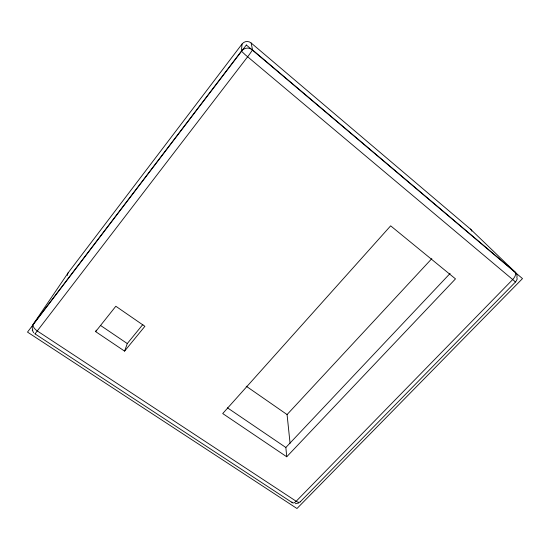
<?xml version="1.0" encoding="UTF-8"?>
<svg xmlns="http://www.w3.org/2000/svg" width="550" height="550" viewBox="0 0 550 550"><rect width="100%" height="100%" fill="white"/><g stroke="black" fill="none" stroke-linecap="round" stroke-linejoin="round"><path stroke-width="0.82" d="M516.794 278.156A7.219 6.242 -32.7 0 0 515.123 272.064L470.388 229.034L251.164 43.01A6.786 6.456 83.8 0 0 242.062 44L241.402 51.129L245.334 54.842L515.543 281.944L515.144 281.462M292.401 502.714L35.014 333.877L35.186 333.527M96.312 330.186L95.638 331.629L124.596 351.127L127.284 343.564L142.863 324.472M517.33 278.719L515.989 281.442M242.062 44L68.331 272.566L33.309 324.149A7.205 6.222 20.8 0 0 32.828 330.117M95.638 331.629L115.83 306.254L144.897 326.301L124.596 351.127M290.07 443.286L287.072 414.569L431.819 258.637M286.722 456.768L455.496 278.877L390.658 225.844L222.709 413.552L286.722 456.768L285.856 447.487L450.113 273.426M300.211 501.875L515.543 281.944M298.788 502.989L295.233 503.731M35.014 333.877L249.466 54.395L252.546 49.912L251.164 43.01M100.423 325.366L127.284 343.564M227.418 407.804L285.856 447.487M246.194 386.189L287.072 414.569M33.715 332.764L32.209 330.144M470.388 229.034A6.009 5.362 -35.4 0 1 471.817 231.131M67.347 275.468A5.995 5.349 23.5 0 1 68.331 272.566M300.479 501.359A6.428 2.771 47.4 0 1 296.182 501.256A6.428 2.75 -59.8 0 1 291.913 501.978M241.402 51.129L33.309 324.149A7.143 3.465 33.5 0 0 37.386 331.024L296.182 501.256L512.586 279.661A7.157 3.451 -46 0 0 515.123 272.064L252.546 49.912A8.271 7.906 83.6 0 0 241.402 51.129M246.345 44.997L27.5 332.097L296.979 508.516L522.5 278.589L246.345 44.997"/></g></svg>
